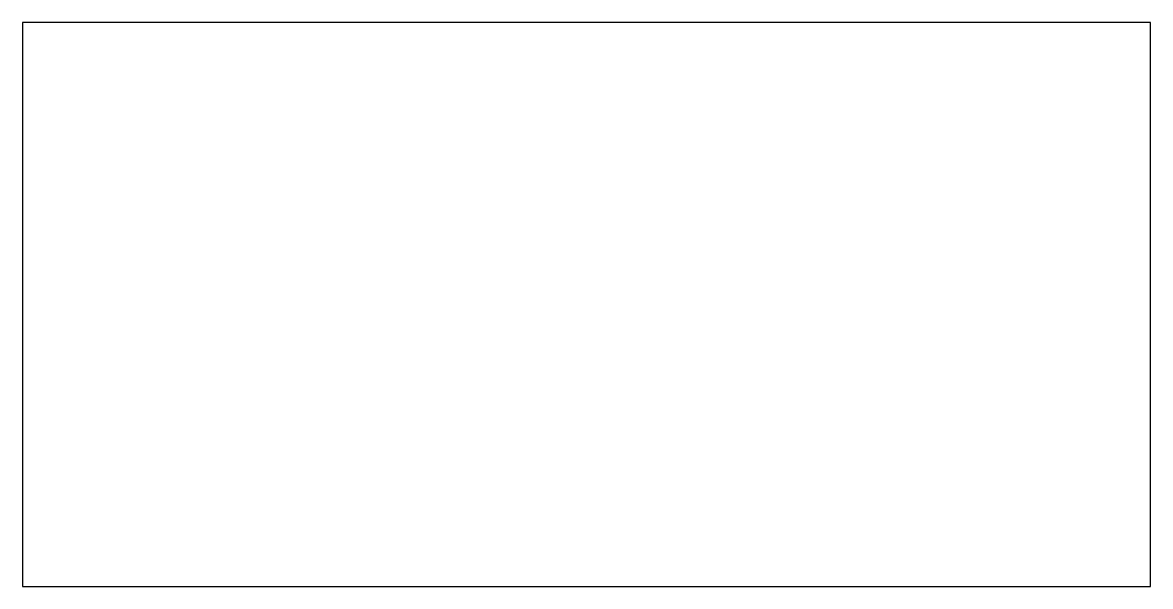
# Model space of a CAD drawing. Header units: feet. Extents: x 0 to 0.328, y 0 to 0.164.
import ezdxf

# ---------------------------------------------------------------- set-up
doc = ezdxf.new("R2010")
doc.units = ezdxf.units.FT

msp = doc.modelspace()

# ---------------------------------------------------------------- linework, layer by layer
msp.add_lwpolyline([(0, 0), (0.32808, 0), (0.32808, 0.16404), (0, 0.16404)], close=True)

doc.saveas('drawing.dxf')
